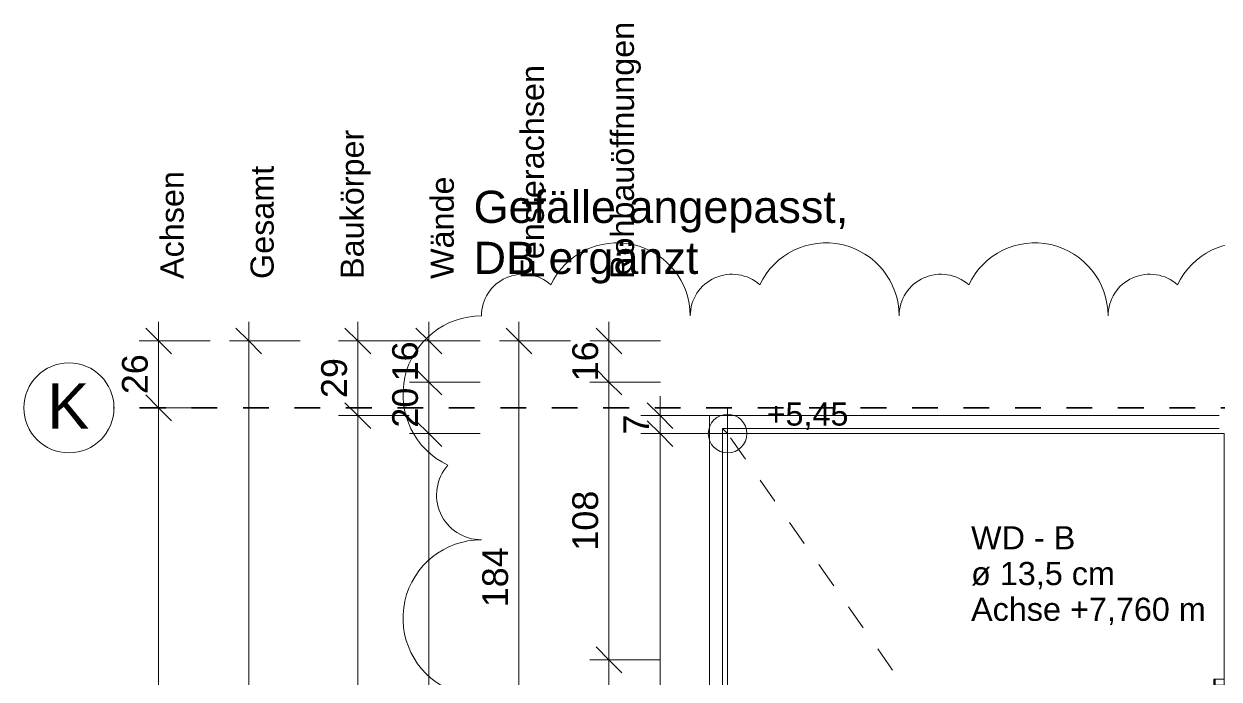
# Model space of a CAD drawing. Header units: metres. Extents: x 3 to 50, y 58.8 to 100.4.
# Drawn here: x 2.998 to 7.643, y 86.504 to 89.051 of the extents above; entities that cross this region are included whole.
import ezdxf

# ---------------------------------------------------------------- set-up
doc = ezdxf.new("R2010")
doc.units = ezdxf.units.M
for name, pattern in [('Strich Punkt Mittel', [0.015875, 0.00635, -0.004763, 0, -0.004763]), ('Verdeckt', [0.003, 0.002, -0.001]), ('Verdeckt Unten', [0.005, 0.003, -0.002])]:
    doc.linetypes.add(name, pattern=pattern)
for name, color, linetype, lineweight in [('A-DETL-GENF_', 92, 'Continuous', 13), ('A-FLOR-HRAL', 11, 'Continuous', 5), ('A_2D', 7, 'Continuous', 13), ('A_Bemassung-50_', 4, 'Continuous', 9), ('A_Bemassung_', 4, 'Continuous', 9), ('A_Beschriftung_', 7, 'Continuous', 9), ('A_Decken', 8, 'Continuous', 13), ('A_Gelaender', 7, 'Continuous', 13), ('A_Raeume', 7, 'Continuous', 13), ('A_Raeume_', 7, 'Continuous', 5), ('A_Raster_', 1, 'Continuous', 9), ('G-ANNO-DIMS_', 111, 'Continuous', 9), ('G-ANNO-REVC-IDEN_', 71, 'Continuous', 9), ('G-ANNO-REVC_', 71, 'Continuous', 9), ('M-EQPM', 50, 'Continuous', 5)]:
    doc.layers.add(name, color=color, linetype=linetype, lineweight=lineweight)
doc.styles.add('Arial_1', font='arial.ttf', dxfattribs={"height": 0.175})
doc.styles.add('Arial_2', font='arial.ttf', dxfattribs={"height": 0.125})
doc.styles.add('Arial_3', font='arial.ttf', dxfattribs={"height": 0.09})
doc.styles.add('Arial_5', font='arial.ttf', dxfattribs={"height": 0.1})
doc.styles.add('Arial_9', font='arial.ttf', dxfattribs={"height": 0.0018})
doc.dimstyles.new('WGA-Bemaßung', dxfattribs={"dimscale": 0.3048, "dimtxt": 0.102026, "dimasz": 0.328084, "dimexe": 0.246063, "dimexo": 0.0625, "dimgap": 0.04101, "dimtad": 1, "dimdec": 1, "dimlfac": 100, "dimrnd": 0.5, "dimdsep": 46, "dimtxsty": 'Arial_5', "dimblk1": 'OBLIQUE', "dimblk2": 'OBLIQUE', "dimsah": 1, "dimcen": 0.09, "dimdle": 0.246063, "dimazin": 2, "dimtfac": 1, "dimtdec": 4, "dimtix": 1, "dimtmove": 0, "dimatfit": 3, "dimfxl": 0.656168, "dimfxlon": 1, "dimtvp": 1, "dimtolj": 1, "dimtzin": 0, "dimarcsym": 2})
doc.dimstyles.new('WGA-Bemaßung_2', dxfattribs={"dimscale": 0.3048, "dimtxt": 0.102026, "dimasz": 0.328084, "dimexe": 0.246063, "dimexo": 0.0625, "dimgap": 0.04101, "dimtad": 1, "dimdec": 1, "dimlfac": 100, "dimrnd": 0.5, "dimdsep": 46, "dimtxsty": 'Arial_5', "dimblk1": 'OBLIQUE', "dimblk2": 'OBLIQUE', "dimsah": 1, "dimcen": 0.09, "dimdle": 0.246063, "dimazin": 2, "dimtfac": 1, "dimtdec": 4, "dimtix": 1, "dimtmove": 2, "dimatfit": 3, "dimfxl": 0.656168, "dimfxlon": 1, "dimtvp": 1, "dimtolj": 1, "dimtzin": 0, "dimarcsym": 2})
doc.dimstyles.new('WGA-Bemaßung_3', dxfattribs={"dimscale": 0.3048, "dimtxt": 0.102026, "dimasz": 0.328084, "dimexe": 0.246063, "dimexo": 0.0625, "dimgap": 0.04101, "dimtad": 1, "dimdec": 1, "dimlfac": 100, "dimrnd": 0.5, "dimdsep": 46, "dimtxsty": 'Arial_5', "dimblk1": 'OBLIQUE', "dimblk2": 'OBLIQUE', "dimsah": 1, "dimcen": 0.09, "dimdle": 0.246063, "dimazin": 2, "dimtfac": 1, "dimtdec": 4, "dimtix": 1, "dimtmove": 0, "dimatfit": 3, "dimfxl": 0.656168, "dimfxlon": 1, "dimtvp": 1, "dimtolj": 1, "dimtzin": 0, "dimarcsym": 2})
doc.dimstyles.new('WGA-Bemaßung_4', dxfattribs={"dimscale": 0.3048, "dimtxt": 0.102026, "dimasz": 0.328084, "dimexe": 0.246063, "dimexo": 0.0625, "dimgap": 0.04101, "dimtad": 1, "dimdec": 1, "dimlfac": 100, "dimrnd": 0.5, "dimdsep": 46, "dimtxsty": 'Arial_5', "dimblk1": 'OBLIQUE', "dimblk2": 'OBLIQUE', "dimsah": 1, "dimcen": 0.09, "dimdle": 0.246063, "dimazin": 2, "dimtfac": 1, "dimtdec": 4, "dimtix": 1, "dimtmove": 0, "dimatfit": 3, "dimfxl": 0.656168, "dimfxlon": 1, "dimtvp": 1, "dimtolj": 1, "dimtzin": 0, "dimarcsym": 2})

# ---------------------------------------------------------------- blocks, each defined once
blk = doc.blocks.new('Geländer - Geländer-3422997-263_PP_02OG_BT1')
at = {"layer": 'A_Gelaender', "lineweight": 5}
for p, q in [((5.7127, 87.478), (5.7327, 87.458)), ((5.7327, 87.458), (7.6427, 87.458)), ((5.7327, 82.458), (5.7327, 87.458))]:
    blk.add_line(p, q, dxfattribs=at)
blk = doc.blocks.new('Typ des oberen Holms - Oberer Geländerholm_Innen_-3423006-263_PP_02OG_BT1')
at = {"layer": 'A_Gelaender', "lineweight": 5}
for p, q in [((5.6627, 87.528), (7.6427, 87.528)), ((5.6627, 82.388), (5.6627, 87.528)), ((7.6427, 87.478), (5.7127, 87.478)), ((5.7127, 87.478), (5.7127, 82.438))]:
    blk.add_line(p, q, dxfattribs=at)
blk = doc.blocks.new('Typ des oberen Holms - Oberer Geländerholm_Innen_-V4-263_PP_02OG_BT1')
at = {"layer": 'A_Gelaender', "lineweight": 5}
for p, q in [((5.6627, 87.528), (5.6627, 82.388)), ((7.6427, 87.528), (5.6627, 87.528)), ((5.7127, 87.478), (5.7127, 82.438)), ((7.6427, 87.478), (5.7127, 87.478))]:
    blk.add_line(p, q, dxfattribs=at)
blk = doc.blocks.new('HLS_Rigol - 20x8cm-V62-263_PP_02OG_BT1')
at = {"layer": 'M-EQPM'}
h = blk.add_hatch(dxfattribs=at)
h.set_pattern_fill('FP_101', color=256, style=0, pattern_type=2)
h.set_pattern_definition([(270, (0, 0.6096), (0.04, 0), [])])
h.paths.add_polyline_path([(1.05, -0.095), (1.05, 0.095), (0, 0.095), (0, -0.095), (1.045, -0.095)])
for p, q in [((0.0006, 0.1), (0, 0.1)), ((0, 0.1), (1.05, 0.1)), ((0, 0.1), (1.05, 0.1)), ((0, 0.097), (1.05, 0.097)), ((0, 0.095), (1.05, 0.095)), ((0, -0.095), (0, -0.06)), ((1.05, -0.06), (1.05, -0.095)), ((0, -0.095), (1.05, -0.095)), ((0, -0.097), (0, -0.095)), ((0, -0.095), (0, -0.1)), ((0, -0.1), (0, -0.097)), ((0, -0.097), (1.05, -0.097)), ((0, -0.1), (1.05, -0.1)), ((0, -0.1), (1.05, -0.1)), ((0, -0.1), (1.05, -0.1)), ((1.05, -0.1), (1.05, -0.095)), ((1.05, -0.095), (1.05, -0.097)), ((1.05, -0.097), (1.05, -0.1))]:
    blk.add_line(p, q, dxfattribs=at)
blk = doc.blocks.new('Raster - BS_Achse-112124-263_PP_02OG_BT1')
at = {"layer": 'A_Beschriftung_'}
blk.add_circle((0, 0), 0.0035, dxfattribs=at)
blk = doc.blocks.new('DIMBLOCK44-263_PP_02OG_BT1')
at = {"layer": 'A_Bemassung-50_', "transparency": 16777216}
for p, q in [((3.5218, 87.893), (3.5218, 87.558)), ((3.5218, 87.818), (3.4468, 87.818)), ((3.5218, 87.818), (3.7218, 87.818)), ((3.5218, 87.558), (3.4468, 87.558)), ((3.5218, 87.558), (3.7218, 87.558))]:
    blk.add_line(p, q, dxfattribs=at)
at = {"layer": 'A_Bemassung-50_', "lineweight": 35, "transparency": 16777216}
for p, q in [((3.5218, 87.818), (3.4718, 87.868)), ((3.5218, 87.818), (3.5718, 87.768)), ((3.5218, 87.558), (3.4718, 87.608)), ((3.5218, 87.558), (3.5718, 87.508))]:
    blk.add_line(p, q, dxfattribs=at)
at = {"layer": 'A_Bemassung-50_', "color": 0, "transparency": 16777216, "insert": (3.3794, 87.6111), "char_height": 0.1, "width": 0.184588, "attachment_point": 1, "rotation": 90, "line_spacing_factor": 0.941778, "style": 'Arial_5'}
blk.add_mtext('26', dxfattribs=at)
blk = doc.blocks.new('_Oblique')
at = {"color": 0, "linetype": 'ByBlock', "lineweight": -2}
blk.add_line((-0.5, -0.5), (0.5, 0.5), dxfattribs=at)
blk = doc.blocks.new('DIMBLOCK45-263_PP_02OG_BT1')
at = {"layer": 'A_Bemassung-50_', "lineweight": 35, "transparency": 16777216}
for p, q in [((3.5218, 87.558), (3.4718, 87.608)), ((3.5218, 87.558), (3.5718, 87.508)), ((3.5218, 80.2455), (3.4718, 80.2955)), ((3.5218, 80.2455), (3.5718, 80.1955))]:
    blk.add_line(p, q, dxfattribs=at)
at = {"layer": 'A_Bemassung-50_', "transparency": 16777216}
for p, q in [((3.5218, 87.558), (3.4468, 87.558)), ((3.5218, 87.558), (3.5218, 80.2455)), ((3.5218, 87.558), (3.7218, 87.558)), ((3.5218, 80.2455), (3.4468, 80.2455)), ((3.5218, 80.2455), (3.7218, 80.2455))]:
    blk.add_line(p, q, dxfattribs=at)
at = {"layer": 'A_Bemassung-50_', "color": 0, "transparency": 16777216, "insert": (3.3794, 83.7283), "char_height": 0.1, "width": 0.416266, "attachment_point": 1, "rotation": 90, "line_spacing_factor": 0.941778, "style": 'Arial_5'}
blk.add_mtext('731,5', dxfattribs=at)
blk = doc.blocks.new('DIMBLOCK53-263_PP_02OG_BT1')
at = {"layer": 'A_Bemassung-50_', "transparency": 16777216}
for p, q in [((4.9218, 85.9786), (4.9218, 87.893)), ((4.9218, 87.818), (4.8468, 87.818)), ((4.9218, 87.818), (5.1218, 87.818)), ((4.9218, 85.9786), (4.8468, 85.9786)), ((4.9218, 85.9786), (5.1218, 85.9786))]:
    blk.add_line(p, q, dxfattribs=at)
at = {"layer": 'A_Bemassung-50_', "lineweight": 35, "transparency": 16777216}
for p, q in [((4.9218, 87.818), (4.8718, 87.868)), ((4.9218, 87.818), (4.9718, 87.768)), ((4.9218, 85.9786), (4.8718, 86.0286)), ((4.9218, 85.9786), (4.9718, 85.9286))]:
    blk.add_line(p, q, dxfattribs=at)
at = {"layer": 'A_Bemassung-50_', "color": 0, "transparency": 16777216, "insert": (4.7794, 86.7829), "char_height": 0.1, "width": 0.276883, "attachment_point": 1, "rotation": 90, "line_spacing_factor": 0.941778, "style": 'Arial_5'}
blk.add_mtext('184', dxfattribs=at)
blk = doc.blocks.new('DIMBLOCK106-263_PP_02OG_BT1')
at = {"layer": 'A_Bemassung-50_', "transparency": 16777216}
for p, q in [((4.5718, 87.893), (4.5718, 87.658)), ((4.5718, 87.818), (4.4968, 87.818)), ((4.5718, 87.818), (4.7718, 87.818)), ((4.5718, 87.658), (4.4968, 87.658)), ((4.5718, 87.658), (4.7718, 87.658))]:
    blk.add_line(p, q, dxfattribs=at)
at = {"layer": 'A_Bemassung-50_', "lineweight": 35, "transparency": 16777216}
for p, q in [((4.5718, 87.818), (4.5218, 87.868)), ((4.5718, 87.818), (4.6218, 87.768)), ((4.5718, 87.658), (4.5218, 87.708)), ((4.5718, 87.658), (4.6218, 87.608))]:
    blk.add_line(p, q, dxfattribs=at)
at = {"layer": 'A_Bemassung-50_', "color": 0, "transparency": 16777216, "insert": (4.4294, 87.6611), "char_height": 0.1, "width": 0.184588, "attachment_point": 1, "rotation": 90, "line_spacing_factor": 0.941778, "style": 'Arial_5'}
blk.add_mtext('16', dxfattribs=at)
blk = doc.blocks.new('DIMBLOCK107-263_PP_02OG_BT1')
at = {"layer": 'A_Bemassung-50_', "lineweight": 35, "transparency": 16777216}
for p, q in [((4.5718, 87.658), (4.5218, 87.708)), ((4.5718, 87.658), (4.6218, 87.608)), ((4.5718, 87.458), (4.5218, 87.508)), ((4.5718, 87.458), (4.6218, 87.408))]:
    blk.add_line(p, q, dxfattribs=at)
at = {"layer": 'A_Bemassung-50_', "transparency": 16777216}
for p, q in [((4.5718, 87.658), (4.4968, 87.658)), ((4.5718, 87.658), (4.5718, 87.458)), ((4.5718, 87.658), (4.7718, 87.658)), ((4.5718, 87.458), (4.4968, 87.458)), ((4.5718, 87.458), (4.7718, 87.458))]:
    blk.add_line(p, q, dxfattribs=at)
at = {"layer": 'A_Bemassung-50_', "color": 0, "transparency": 16777216, "insert": (4.4294, 87.4811), "char_height": 0.1, "width": 0.184588, "attachment_point": 1, "rotation": 90, "line_spacing_factor": 0.941778, "style": 'Arial_5'}
blk.add_mtext('20', dxfattribs=at)
blk = doc.blocks.new('DIMBLOCK108-263_PP_02OG_BT1')
at = {"layer": 'A_Bemassung-50_', "lineweight": 35, "transparency": 16777216}
for p, q in [((4.5718, 87.458), (4.5218, 87.508)), ((4.5718, 87.458), (4.6218, 87.408)), ((4.5718, 80.5005), (4.5218, 80.5505)), ((4.5718, 80.5005), (4.6218, 80.4505))]:
    blk.add_line(p, q, dxfattribs=at)
at = {"layer": 'A_Bemassung-50_', "transparency": 16777216}
for p, q in [((4.5718, 87.458), (4.4968, 87.458)), ((4.5718, 87.458), (4.5718, 80.5005)), ((4.5718, 87.458), (4.7718, 87.458)), ((4.5718, 80.5005), (4.4968, 80.5005)), ((4.5718, 80.5005), (4.7718, 80.5005))]:
    blk.add_line(p, q, dxfattribs=at)
at = {"layer": 'A_Bemassung-50_', "color": 0, "transparency": 16777216, "insert": (4.4294, 83.8639), "char_height": 0.1, "width": 0.276883, "attachment_point": 1, "rotation": 90, "line_spacing_factor": 0.941778, "style": 'Arial_5'}
blk.add_mtext('696', dxfattribs=at)
blk = doc.blocks.new('DIMBLOCK299-263_PP_02OG_BT1')
at = {"layer": 'A_Bemassung-50_', "transparency": 16777216}
for p, q in [((5.2718, 87.893), (5.2718, 87.658)), ((5.2718, 87.818), (5.1968, 87.818)), ((5.2718, 87.818), (5.4718, 87.818)), ((5.2718, 87.658), (5.1968, 87.658)), ((5.2718, 87.658), (5.4718, 87.658))]:
    blk.add_line(p, q, dxfattribs=at)
at = {"layer": 'A_Bemassung-50_', "lineweight": 35, "transparency": 16777216}
for p, q in [((5.2718, 87.818), (5.2218, 87.868)), ((5.2718, 87.818), (5.3218, 87.768)), ((5.2718, 87.658), (5.2218, 87.708)), ((5.2718, 87.658), (5.3218, 87.608))]:
    blk.add_line(p, q, dxfattribs=at)
at = {"layer": 'A_Bemassung-50_', "color": 0, "transparency": 16777216, "insert": (5.1294, 87.6611), "char_height": 0.1, "width": 0.184588, "attachment_point": 1, "rotation": 90, "line_spacing_factor": 0.941778, "style": 'Arial_5'}
blk.add_mtext('16', dxfattribs=at)
blk = doc.blocks.new('DIMBLOCK300-263_PP_02OG_BT1')
at = {"layer": 'A_Bemassung-50_', "lineweight": 35, "transparency": 16777216}
for p, q in [((5.2718, 87.658), (5.2218, 87.708)), ((5.2718, 87.658), (5.3218, 87.608)), ((5.2718, 86.5786), (5.2218, 86.6286)), ((5.2718, 86.5786), (5.3218, 86.5286))]:
    blk.add_line(p, q, dxfattribs=at)
at = {"layer": 'A_Bemassung-50_', "transparency": 16777216}
for p, q in [((5.2718, 87.658), (5.1968, 87.658)), ((5.2718, 87.658), (5.2718, 86.5786)), ((5.2718, 87.658), (5.4718, 87.658)), ((5.2718, 86.5786), (5.1968, 86.5786)), ((5.2718, 86.5786), (5.4718, 86.5786))]:
    blk.add_line(p, q, dxfattribs=at)
at = {"layer": 'A_Bemassung-50_', "color": 0, "transparency": 16777216, "insert": (5.1294, 87.0029), "char_height": 0.1, "width": 0.276883, "attachment_point": 1, "rotation": 90, "line_spacing_factor": 0.941778, "style": 'Arial_5'}
blk.add_mtext('108', dxfattribs=at)
blk = doc.blocks.new('DIMBLOCK301-263_PP_02OG_BT1')
at = {"layer": 'A_Bemassung-50_', "lineweight": 35, "transparency": 16777216}
for p, q in [((5.2718, 86.5786), (5.2218, 86.6286)), ((5.2718, 86.5786), (5.3218, 86.5286)), ((5.2718, 85.3786), (5.2218, 85.4286)), ((5.2718, 85.3786), (5.3218, 85.3286))]:
    blk.add_line(p, q, dxfattribs=at)
at = {"layer": 'A_Bemassung-50_', "transparency": 16777216}
for p, q in [((5.2718, 86.5786), (5.1968, 86.5786)), ((5.2718, 86.5786), (5.2718, 85.3786)), ((5.2718, 86.5786), (5.4718, 86.5786)), ((5.2718, 85.3786), (5.1968, 85.3786)), ((5.2718, 85.3786), (5.4718, 85.3786))]:
    blk.add_line(p, q, dxfattribs=at)
at = {"layer": 'A_Bemassung-50_', "color": 0, "transparency": 16777216, "insert": (5.1294, 85.8632), "char_height": 0.1, "width": 0.276883, "attachment_point": 1, "rotation": 90, "line_spacing_factor": 0.941778, "style": 'Arial_5'}
blk.add_mtext('120', dxfattribs=at)
blk = doc.blocks.new('BS_Maßkette_AT_PP - oben oder links-9573065-263_PP_02OG_BT1')
at = {"layer": 'A_Beschriftung_', "char_height": 0.0018, "attachment_point": 1, "style": 'Arial_9'}
for s, insert, width in [('Achsen', (0.000002, 0.00022), 0.00994092), ('Gesamt', (0.000002, -0.00678), 0.0102616), ('Baukörper', (0.000002, -0.01378), 0.01370886), ('Wände', (0.000002, -0.02078), 0.00962025), ('Fensterachsen', (0.000002, -0.02778), 0.01948101), ('Rohbauöffnungen', (0.000002, -0.03478), 0.02381012)]:
    blk.add_mtext(s, dxfattribs=dict(at, insert=insert, width=width))
blk = doc.blocks.new('DIMBLOCK655-263_PP_02OG_BT1')
at = {"layer": 'A_Bemassung-50_', "transparency": 16777216}
for p, q in [((3.8718, 87.893), (3.8718, 70.743)), ((3.8718, 87.818), (3.7968, 87.818)), ((3.8718, 87.818), (4.0718, 87.818)), ((3.8718, 70.818), (3.7968, 70.818)), ((3.8718, 70.818), (4.0718, 70.818))]:
    blk.add_line(p, q, dxfattribs=at)
at = {"layer": 'A_Bemassung-50_', "lineweight": 35, "transparency": 16777216}
for p, q in [((3.8718, 87.818), (3.8218, 87.868)), ((3.8718, 87.818), (3.9218, 87.768)), ((3.8718, 70.818), (3.8218, 70.868)), ((3.8718, 70.818), (3.9218, 70.768))]:
    blk.add_line(p, q, dxfattribs=at)
at = {"layer": 'A_Bemassung-50_', "color": 0, "transparency": 16777216, "insert": (3.7294, 79.1642), "char_height": 0.1, "width": 0.369177, "attachment_point": 1, "rotation": 90, "line_spacing_factor": 0.941778, "style": 'Arial_5'}
blk.add_mtext('1700', dxfattribs=at)
blk = doc.blocks.new('DIMBLOCK656-263_PP_02OG_BT1')
at = {"layer": 'A_Bemassung-50_', "transparency": 16777216}
for p, q in [((4.2959, 87.893), (4.2959, 87.528)), ((4.2959, 87.818), (4.2209, 87.818)), ((4.2959, 87.818), (4.4959, 87.818)), ((4.2959, 87.528), (4.2209, 87.528)), ((4.2959, 87.528), (4.4959, 87.528))]:
    blk.add_line(p, q, dxfattribs=at)
at = {"layer": 'A_Bemassung-50_', "lineweight": 35, "transparency": 16777216}
for p, q in [((4.2959, 87.818), (4.2459, 87.868)), ((4.2959, 87.818), (4.3459, 87.768)), ((4.2959, 87.528), (4.2459, 87.578)), ((4.2959, 87.528), (4.3459, 87.478))]:
    blk.add_line(p, q, dxfattribs=at)
at = {"layer": 'A_Bemassung-50_', "color": 0, "transparency": 16777216, "insert": (4.1535, 87.5961), "char_height": 0.1, "width": 0.184588, "attachment_point": 1, "rotation": 90, "line_spacing_factor": 0.941778, "style": 'Arial_5'}
blk.add_mtext('29', dxfattribs=at)
blk = doc.blocks.new('DIMBLOCK657-263_PP_02OG_BT1')
at = {"layer": 'A_Bemassung-50_', "lineweight": 35, "transparency": 16777216}
for p, q in [((4.2959, 87.528), (4.2459, 87.578)), ((4.2959, 87.528), (4.3459, 87.478)), ((4.2959, 82.388), (4.2459, 82.438)), ((4.2959, 82.388), (4.3459, 82.338))]:
    blk.add_line(p, q, dxfattribs=at)
at = {"layer": 'A_Bemassung-50_', "transparency": 16777216}
for p, q in [((4.2959, 87.528), (4.2209, 87.528)), ((4.2959, 87.528), (4.2959, 82.388)), ((4.2959, 87.528), (4.4959, 87.528)), ((4.2959, 82.388), (4.2209, 82.388)), ((4.2959, 82.388), (4.4959, 82.388))]:
    blk.add_line(p, q, dxfattribs=at)
at = {"layer": 'A_Bemassung-50_', "color": 0, "transparency": 16777216, "insert": (4.1535, 85.2217), "char_height": 0.1, "width": 0.276883, "attachment_point": 1, "rotation": 90, "line_spacing_factor": 0.941778, "style": 'Arial_5'}
blk.add_mtext('514', dxfattribs=at)
blk = doc.blocks.new('Family - ___-11893441-263_PP_02OG_BT1')
at = {"layer": 'G-ANNO-REVC_'}
for centre, radius, start, end in [((5.3035, 87.9153), 0.2841, 0, 154.7912), ((6.1152, 87.9153), 0.2841, 0, 154.7912), ((6.9269, 87.9153), 0.2841, 0, 154.7912), ((7.7386, 87.9153), 0.2841, 0, 154.7912), ((4.9382, 87.9153), 0.1623, 48.1897, 180), ((5.7499, 87.9153), 0.1623, 48.1897, 180), ((6.5616, 87.9153), 0.1623, 48.1897, 180), ((7.3733, 87.9153), 0.1623, 48.1897, 180), ((4.7759, 87.6108), 0.3045, 90, 244.7912), ((4.7759, 87.2192), 0.174, 138.1897, 270), ((4.7759, 86.7407), 0.3045, 90, 244.7912)]:
    blk.add_arc(centre, radius, start, end, dxfattribs=at)
blk = doc.blocks.new('DIMBLOCK700-263_PP_02OG_BT1')
at = {"layer": 'A_Bemassung-50_', "lineweight": 35, "transparency": 16777216}
for p, q in [((5.4702, 87.458), (5.4202, 87.508)), ((5.4702, 87.458), (5.5202, 87.408)), ((5.4702, 84.8983), (5.4202, 84.9483)), ((5.4702, 84.8983), (5.5202, 84.8483))]:
    blk.add_line(p, q, dxfattribs=at)
at = {"layer": 'A_Bemassung-50_', "transparency": 16777216}
for p, q in [((5.4702, 87.458), (5.3952, 87.458)), ((5.4702, 84.8983), (5.4702, 87.458)), ((5.4702, 87.458), (5.6702, 87.458)), ((5.4702, 84.8983), (5.3952, 84.8983)), ((5.4702, 84.8983), (5.6702, 84.8983))]:
    blk.add_line(p, q, dxfattribs=at)
at = {"layer": 'A_Bemassung-50_', "color": 0, "transparency": 16777216, "insert": (5.3279, 86.0628), "char_height": 0.1, "width": 0.276883, "attachment_point": 1, "rotation": 90, "line_spacing_factor": 0.941778, "style": 'Arial_5'}
blk.add_mtext('256', dxfattribs=at)
blk = doc.blocks.new('DIMBLOCK701-263_PP_02OG_BT1')
at = {"layer": 'A_Bemassung-50_', "transparency": 16777216}
for p, q in [((5.4702, 87.458), (5.4702, 87.603)), ((5.4702, 87.528), (5.3952, 87.528)), ((5.4702, 87.528), (5.6702, 87.528)), ((5.4702, 87.458), (5.3952, 87.458)), ((5.4702, 87.458), (5.6702, 87.458))]:
    blk.add_line(p, q, dxfattribs=at)
at = {"layer": 'A_Bemassung-50_', "lineweight": 35, "transparency": 16777216}
for p, q in [((5.4702, 87.528), (5.4202, 87.578)), ((5.4702, 87.458), (5.4202, 87.508)), ((5.4702, 87.528), (5.5202, 87.478)), ((5.4702, 87.458), (5.5202, 87.408))]:
    blk.add_line(p, q, dxfattribs=at)
at = {"layer": 'A_Bemassung-50_', "color": 0, "transparency": 16777216, "insert": (5.3279, 87.4545), "char_height": 0.1, "width": 0.092294, "attachment_point": 1, "rotation": 90, "line_spacing_factor": 0.941778, "style": 'Arial_5'}
blk.add_mtext('7', dxfattribs=at)
blk = doc.blocks.new('Höhenkoten - 018-55644-263_PP_02OG_BT1')
at = {"layer": 'G-ANNO-DIMS_'}
for p, q in [((0, 0), (0, 0.002)), ((-0.002, 0), (0.010242, 0)), ((0, 0), (0, -0.002))]:
    blk.add_line(p, q, dxfattribs=at)
blk.add_circle((0, 0), 0.0015, dxfattribs=at)

msp = doc.modelspace()

# ---------------------------------------------------------------- hatches: boundary and pattern name
at = {"layer": 'A-DETL-GENF_', "lineweight": 5}
h = msp.add_hatch(dxfattribs=at)
h.set_pattern_fill('FP_176', color=252, style=0, pattern_type=2)
h.set_pattern_definition([(90, (-1.337, 1.318), (-0.5, 0), []), (180, (-1.337, 1.318), (-1e-16, -0.5), [])])
h.paths.add_polyline_path([(15.5752, 68.888), (15.5777, 68.888), (15.5777, 70.818), (15.5752, 70.818), (15.5752, 69.2271)])
h.paths.add_polyline_path([(38.4984, 70.598), (38.6734, 70.623), (38.6984, 70.798), (38.4984, 70.798), (38.4984, 70.6116)])
h.paths.add_polyline_path([(11.2327, 70.598), (11.4077, 70.623), (11.4327, 70.798), (11.2327, 70.798), (11.2327, 70.623)])
h.paths.add_polyline_path([(19.1702, 70.598), (19.3452, 70.623), (19.3702, 70.798), (19.1702, 70.798), (19.1702, 70.623)])
h.paths.add_polyline_path([(41.2405, 70.778), (41.2405, 70.818), (39.6205, 70.818), (39.6205, 70.778), (40.03, 70.778)])
h.paths.add_polyline_path([(36.7527, 70.778), (37.5773, 70.778), (37.5773, 70.818), (36.5273, 70.818), (36.5273, 70.778)])
h.paths.add_polyline_path([(18.4602, 70.778), (18.4601, 70.818), (16.8402, 70.818), (16.8402, 70.778), (18.3532, 70.778)])
h.paths.add_polyline_path([(8.7452, 70.778), (10.3652, 70.778), (10.3652, 70.818), (8.7452, 70.818), (8.7452, 70.781)])
h.paths.add_polyline_path([(8.0077, 70.798), (8.0077, 70.818), (7.9227, 70.818), (7.9227, 70.798)])
h.paths.add_polyline_path([(41.8846, 70.813), (41.9182, 70.813), (41.9258, 70.818), (41.8435, 70.818), (41.8435, 70.813), (41.8795, 70.813)])
h.paths.add_polyline_path([(7.6627, 82.5255), (7.6627, 84.1455), (7.6227, 84.1455), (7.6227, 82.5255), (7.6427, 82.5255)])
h.paths.add_polyline_path([(42.6827, 83.283), (42.7027, 83.283), (42.7027, 84.903), (42.6627, 84.903), (42.6627, 83.283)])
h.paths.add_polyline_path([(7.4427, 84.6983), (7.6177, 84.7233), (7.6227, 84.7555), (7.6274, 84.7591), (7.6365, 84.771), (7.6422, 84.7848), (7.6441, 84.7996), (7.6422, 84.8143), (7.6365, 84.8281), (7.6333, 84.8323), (7.6427, 84.8983), (7.4427, 84.8983), (7.4427, 84.7233)])
h.paths.add_polyline_path([(42.6827, 85.0299), (42.8577, 85.0549), (42.8827, 85.2299), (42.6827, 85.2299), (42.6827, 85.1386), (42.6813, 85.128), (42.6827, 85.1174), (42.6827, 85.0549)])
h.paths.add_polyline_path([(7.6257, 85.4536), (7.6627, 85.4536), (7.6627, 86.5036), (7.6227, 86.5036), (7.6227, 85.4536), (7.6253, 85.4536)])
h.paths.add_polyline_path([(23.9723, 86.818), (24.7677, 86.818), (24.7677, 86.858), (23.1477, 86.858), (23.1477, 86.818), (23.2364, 86.818)])
h.paths.add_polyline_path([(22.6377, 86.888), (22.6377, 87.088), (22.4627, 87.063), (22.4377, 86.888), (22.5317, 86.888)])

# ---------------------------------------------------------------- linework, layer by layer
at = {"layer": 'A_2D'}
for p, q in [((7.6627, 87.458), (5.7327, 87.458)), ((5.7327, 87.458), (5.7327, 82.458))]:
    msp.add_line(p, q, dxfattribs=at)
at = {"layer": 'A_Decken'}
for p, q in [((5.7327, 87.458), (5.7327, 82.458)), ((5.7327, 87.458), (7.6627, 87.458)), ((7.6227, 86.5036), (7.6227, 85.4536)), ((7.6277, 86.5036), (7.6227, 86.5036))]:
    msp.add_line(p, q, dxfattribs=at)
at = {"layer": 'A_Decken', "linetype": 'Verdeckt Unten'}
msp.add_line((7.5181, 84.8983), (5.7327, 87.458), dxfattribs=at)
at = {"layer": 'A_Raeume', "color": 8, "linetype": 'Verdeckt'}
msp.add_line((7.6427, 87.458), (5.7327, 87.458), dxfattribs=at)
at = {"layer": 'A_Raeume_', "flags": 128}
msp.add_lwpolyline([(7.6627, 86.503), (7.6627, 87.458), (5.7327, 87.458), (5.7327, 82.458), (7.6627, 82.458), (7.6627, 84.1455)], close=True, dxfattribs=at)
at = {"layer": 'A_Raster_', "linetype": 'Strich Punkt Mittel', "lineweight": 35}
msp.add_line((48.1498, 87.558), (3.3483, 87.558), dxfattribs=at)

# ---------------------------------------------------------------- block references
at = {"layer": 'A-FLOR-HRAL'}
msp.add_blockref('Geländer - Geländer-3422997-263_PP_02OG_BT1', (0, 0), dxfattribs=at)
at = {"layer": 'A_Beschriftung_'}
for name, p, xscale, yscale, zscale, rotation in [('BS_Maßkette_AT_PP - oben oder links-9573065-263_PP_02OG_BT1', (3.5399, 88.059), 50, 50, 50, 90.0000000000001), ('Raster - BS_Achse-112124-263_PP_02OG_BT1', (3.1733, 87.558), 49.99999999999998, 49.99999999999998, 49.99999999999998, 90)]:
    msp.add_blockref(name, p, dxfattribs=dict(at, xscale=xscale, yscale=yscale, zscale=zscale, rotation=rotation))
at = {"layer": 'A_Gelaender', "lineweight": 5}
for name in ['Typ des oberen Holms - Oberer Geländerholm_Innen_-3423006-263_PP_02OG_BT1', 'Typ des oberen Holms - Oberer Geländerholm_Innen_-V4-263_PP_02OG_BT1']:
    msp.add_blockref(name, (0, 0), dxfattribs=at)
at = {"layer": 'G-ANNO-DIMS_', "extrusion": (0, 0, -1), "xscale": 49.99999999999998, "yscale": 49.99999999999998, "zscale": 49.99999999999998, "rotation": 180}
msp.add_blockref('Höhenkoten - 018-55644-263_PP_02OG_BT1', (-5.7327, 87.458), dxfattribs=at)
at = {"layer": 'G-ANNO-REVC_'}
msp.add_blockref('Family - ___-11893441-263_PP_02OG_BT1', (0, 0), dxfattribs=at)
at = {"layer": 'M-EQPM', "rotation": 269.9999999999999}
msp.add_blockref('HLS_Rigol - 20x8cm-V62-263_PP_02OG_BT1', (7.7227, 86.5036), dxfattribs=at)

# ---------------------------------------------------------------- texts
at = {"layer": 'A_Beschriftung_', "attachment_point": 1}
for s, insert, char_height, width, style in [('K', (3.0888, 87.6527), 0.175, 0.200422, 'Arial_1'), ('WD - B', (6.6789, 87.0979), 0.09, 0.489029, 'Arial_3'), ('ø 13,5 cm', (6.6789, 86.959), 0.09, 0.665401, 'Arial_3'), ('Achse +7,760 m', (6.6789, 86.8201), 0.09, 1.082278, 'Arial_3')]:
    msp.add_mtext(s, dxfattribs=dict(at, insert=insert, char_height=char_height, width=width, style=style))
at = {"layer": 'G-ANNO-DIMS_', "insert": (5.8843, 87.5791), "char_height": 0.09, "width": 0.380128, "attachment_point": 1, "line_spacing_factor": 0.941778, "style": 'Arial_3'}
msp.add_mtext('+5,45', dxfattribs=at)
at = {"layer": 'G-ANNO-REVC-IDEN_', "char_height": 0.125, "attachment_point": 1, "style": 'Arial_2'}
for s, insert, width in [('Gefälle angepasst,', (4.7457, 88.402), 1.755696), ('DB ergänzt', (4.7457, 88.2036), 1.054219)]:
    msp.add_mtext(s, dxfattribs=dict(at, insert=insert, width=width))

# ---------------------------------------------------------------- dimensions: what is measured, and where the dimension line sits
at = {"layer": 'A_Bemassung_'}
for base, p1, p2, dimstyle, override, picture, middle in [((3.5218, 87.558), (3.7218, 87.818), (3.7218, 87.558), 'WGA-Bemaßung', {"dimpost": '<>', "dimfxl": 0.26}, 'DIMBLOCK44-263_PP_02OG_BT1', (3.4582, 87.688)), ((3.8718, 70.818), (4.0718, 87.818), (4.0718, 70.818), 'WGA-Bemaßung_3', {"dimpost": '<>', "dimfxl": 17}, 'DIMBLOCK655-263_PP_02OG_BT1', (3.8082, 79.318)), ((4.2959, 87.528), (4.4959, 87.818), (4.4959, 87.528), 'WGA-Bemaßung_3', {"dimpost": '<>', "dimfxl": 0.29}, 'DIMBLOCK656-263_PP_02OG_BT1', (4.2323, 87.673)), ((4.5718, 87.658), (4.7718, 87.818), (4.7718, 87.658), 'WGA-Bemaßung', {"dimpost": '<>', "dimfxl": 0.16}, 'DIMBLOCK106-263_PP_02OG_BT1', (4.5082, 87.738)), ((4.9218, 87.818), (5.1218, 85.9786), (5.1218, 87.818), 'WGA-Bemaßung', {"dimpost": '<>', "dimfxl": 1.839394}, 'DIMBLOCK53-263_PP_02OG_BT1', (4.8582, 86.8983)), ((5.2718, 87.658), (5.4718, 87.818), (5.4718, 87.658), 'WGA-Bemaßung', {"dimpost": '<>', "dimfxl": 0.16}, 'DIMBLOCK299-263_PP_02OG_BT1', (5.2082, 87.738)), ((4.5718, 87.458), (4.7718, 87.658), (4.7718, 87.458), 'WGA-Bemaßung', {"dimpost": '<>', "dimfxl": 0.2}, 'DIMBLOCK107-263_PP_02OG_BT1', (4.5082, 87.558)), ((5.2718, 86.5786), (5.4718, 87.658), (5.4718, 86.5786), 'WGA-Bemaßung', {"dimpost": '<>', "dimfxl": 1.079394}, 'DIMBLOCK300-263_PP_02OG_BT1', (5.2082, 87.1183)), ((3.5217671126, 80.2454984321), (3.7217671126, 87.5579984321), (3.7217671126, 80.2454984321), 'WGA-Bemaßung', {"dimpost": '<>', "dimfxl": 7.3125}, 'DIMBLOCK45-263_PP_02OG_BT1', (3.4581757071, 83.9017484321)), ((5.4702, 87.528), (5.6702, 87.458), (5.6702, 87.528), 'WGA-Bemaßung_4', {"dimpost": '<>', "dimfxl": 0.07}, 'DIMBLOCK701-263_PP_02OG_BT1', (5.4077, 87.493)), ((4.5717671126, 80.5004984321), (4.7717671126, 87.4579984321), (4.7717671126, 80.5004984321), 'WGA-Bemaßung', {"dimpost": '<>', "dimfxl": 6.9575}, 'DIMBLOCK108-263_PP_02OG_BT1', (4.5082098135, 83.9792484321)), ((5.4702, 87.458), (5.6702, 84.8983), (5.6702, 87.458), 'WGA-Bemaßung_4', {"dimpost": '<>', "dimfxl": 2.559744}, 'DIMBLOCK700-263_PP_02OG_BT1', (5.4066, 86.1781)), ((5.2718, 85.3786), (5.4718, 86.5786), (5.4718, 85.3786), 'WGA-Bemaßung', {"dimpost": '<>', "dimfxl": 1.2}, 'DIMBLOCK301-263_PP_02OG_BT1', (5.2082, 85.9786))]:
    dim = msp.add_linear_dim(base=base, p1=p1, p2=p2, angle=90, dimstyle=dimstyle, override=override, dxfattribs=at)
    dim.commit()
    dim.dimension.update_dxf_attribs({"geometry": picture, "text_midpoint": middle})
dim = msp.add_linear_dim(base=(4.2959, 82.388), p1=(4.4959, 87.528), p2=(4.4959, 82.388), angle=90, dimstyle='WGA-Bemaßung_2', override={"dimpost": '<>', "dimfxl": 5.14}, dxfattribs=at)
dim.commit()
dim.dimension.update_dxf_attribs({"geometry": 'DIMBLOCK657-263_PP_02OG_BT1', "text_midpoint": (4.2202, 85.3602), "dimtype": 160, "text_rotation": 90})

doc.saveas('drawing.dxf')
